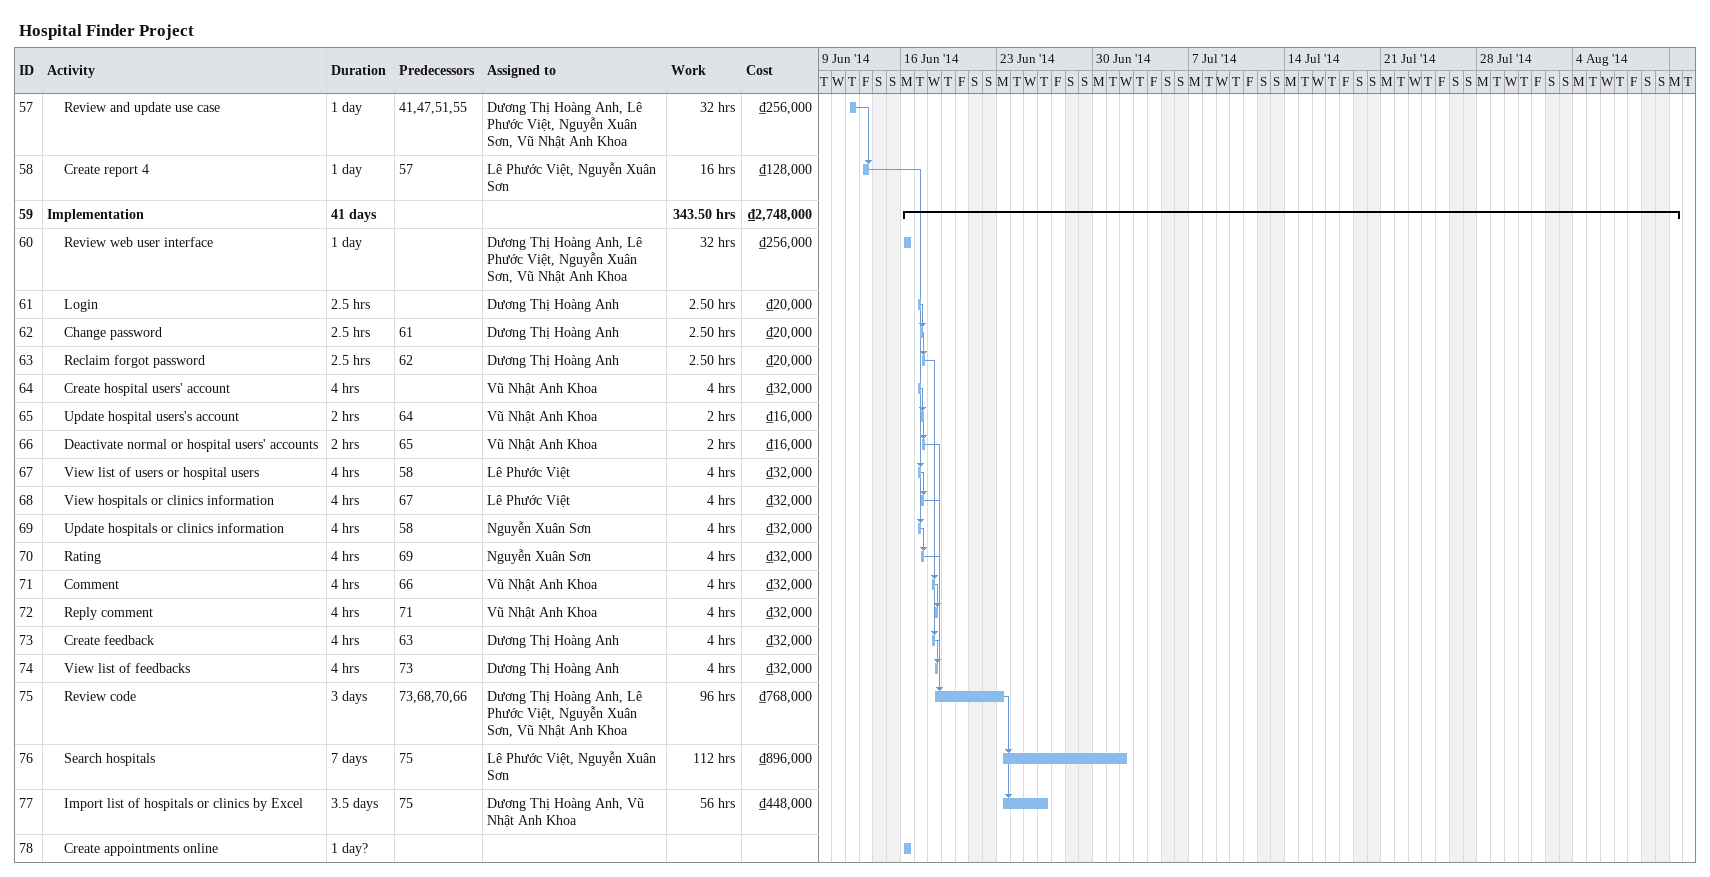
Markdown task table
Hospital Finder Project

| ID | Level | Task | Duration | Start | Finish | Predecessors | Resources | Work (h) | Cost (₫) |
|---|---|---|---|---|---|---|---|---|---|
| 57 | 2 | Review and update use case | 1d | 2014-06-12 | 2014-06-12 | 41, 47, 51, 55 | Dương Thị Hoàng Anh, Lê Phước Việt, Nguyễn Xuân Sơn, Vũ Nhật Anh Khoa | 32 | 256000 |
| 58 | 2 | Create report 4 | 1d | 2014-06-13 | 2014-06-13 | 57 | Lê Phước Việt, Nguyễn Xuân Sơn | 16 | 128000 |
| 59 | 1 | **Implementation** | 41d | 2014-06-16 | 2014-08-11 |  |  | 343.50 | 2748000 |
| 60 | 2 | Review web user interface | 1d | 2014-06-16 | 2014-06-16 |  | Dương Thị Hoàng Anh, Lê Phước Việt, Nguyễn Xuân Sơn, Vũ Nhật Anh Khoa | 32 | 256000 |
| 61 | 2 | Login | 2.5h | 2014-06-17 | 2014-06-17 |  | Dương Thị Hoàng Anh | 2.50 | 20000 |
| 62 | 2 | Change password | 2.5h | 2014-06-17 | 2014-06-17 | 61 | Dương Thị Hoàng Anh | 2.50 | 20000 |
| 63 | 2 | Reclaim forgot password | 2.5h | 2014-06-17 | 2014-06-17 | 62 | Dương Thị Hoàng Anh | 2.50 | 20000 |
| 64 | 2 | Create hospital users' account | 4h | 2014-06-17 | 2014-06-17 |  | Vũ Nhật Anh Khoa | 4 | 32000 |
| 65 | 2 | Update hospital users's account | 2h | 2014-06-17 | 2014-06-17 | 64 | Vũ Nhật Anh Khoa | 2 | 16000 |
| 66 | 2 | Deactivate normal or hospital users' accounts | 2h | 2014-06-17 | 2014-06-17 | 65 | Vũ Nhật Anh Khoa | 2 | 16000 |
| 67 | 2 | View list of users or hospital users | 4h | 2014-06-17 | 2014-06-17 | 58 | Lê Phước Việt | 4 | 32000 |
| 68 | 2 | View hospitals or clinics information | 4h | 2014-06-17 | 2014-06-17 | 67 | Lê Phước Việt | 4 | 32000 |
| 69 | 2 | Update hospitals or clinics information | 4h | 2014-06-17 | 2014-06-17 | 58 | Nguyễn Xuân Sơn | 4 | 32000 |
| 70 | 2 | Rating | 4h | 2014-06-17 | 2014-06-17 | 69 | Nguyễn Xuân Sơn | 4 | 32000 |
| 71 | 2 | Comment | 4h | 2014-06-18 | 2014-06-18 | 66 | Vũ Nhật Anh Khoa | 4 | 32000 |
| 72 | 2 | Reply comment | 4h | 2014-06-18 | 2014-06-18 | 71 | Vũ Nhật Anh Khoa | 4 | 32000 |
| 73 | 2 | Create feedback | 4h | 2014-06-18 | 2014-06-18 | 63 | Dương Thị Hoàng Anh | 4 | 32000 |
| 74 | 2 | View list of feedbacks | 4h | 2014-06-18 | 2014-06-18 | 73 | Dương Thị Hoàng Anh | 4 | 32000 |
| 75 | 2 | Review code | 3d | 2014-06-18 | 2014-06-23 | 73, 68, 70, 66 | Dương Thị Hoàng Anh, Lê Phước Việt, Nguyễn Xuân Sơn, Vũ Nhật Anh Khoa | 96 | 768000 |
| 76 | 2 | Search hospitals | 7d | 2014-06-23 | 2014-07-02 | 75 | Lê Phước Việt, Nguyễn Xuân Sơn | 112 | 896000 |
| 77 | 2 | Import list of hospitals or clinics by Excel | 3.5d | 2014-06-23 | 2014-06-26 | 75 | Dương Thị Hoàng Anh, Vũ Nhật Anh Khoa | 56 | 448000 |
| 78 | 2 | Create appointments online | 1d? | 2014-06-16 | 2014-06-16 |  |  |  |  |
